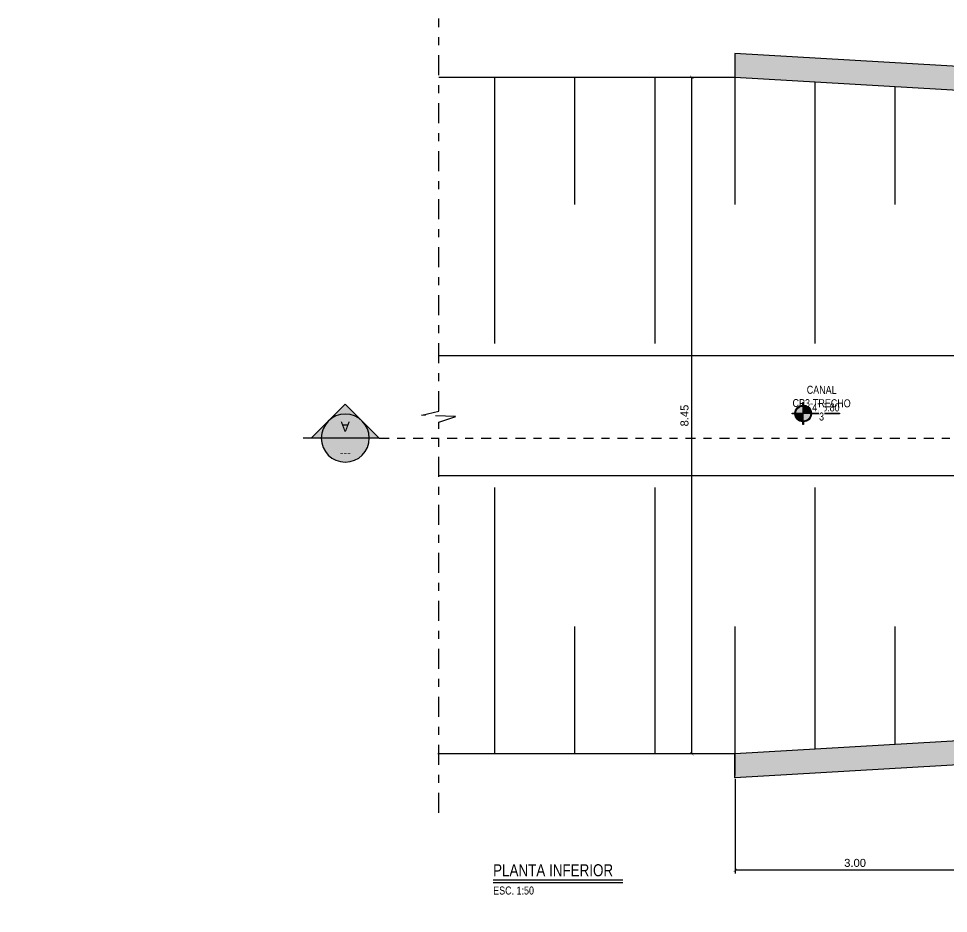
# Model space of a CAD drawing. Header units: feet. Extents: x 0 to 285190, y 0 to 9111369.
# Drawn here: x 285078.99 to 285090.6, y 9111356.64 to 9111367.82 of the extents above; entities that cross this region are included whole.
import ezdxf
from ezdxf import colors
from ezdxf.entities.mleader import LeaderData, LeaderLine
from ezdxf.enums import TextEntityAlignment as Align
from ezdxf.math import Vec2, Vec3

# ---------------------------------------------------------------- set-up
doc = ezdxf.new("R2010")
doc.units = ezdxf.units.FT
doc.header["$MEASUREMENT"] = 0
doc.linetypes.add('DASHDOT', pattern=[1, 0.5, -0.25, 0, -0.25])
doc.layers.get('0').update_dxf_attribs({"linetype": 'CONTINUOUS'})
doc.layers.get('DEFPOINTS').update_dxf_attribs({"linetype": 'CONTINUOUS'})
for name, color, linetype in [('A-NIVEIS', 1, 'CONTINUOUS'), ('A-TEXTO', 2, 'CONTINUOUS'), ('H-SA-CONTORNO', 2, 'CONTINUOUS'), ('H-SA-DIM', 1, 'CONTINUOUS'), ('H-SA-EIXOS', 1, 'DASHDOT'), ('H-SA-ESTRUTURA (CORTE)', 5, 'CONTINUOUS'), ('H-SA-HTC CONCRETO', 253, 'CONTINUOUS'), ('H-SA-HTC ENCHIMENTO', 1, 'CONTINUOUS'), ('H-SA-SIMB', 1, 'CONTINUOUS'), ('H-SA-TEXTO', 2, 'CONTINUOUS')]:
    doc.layers.add(name, color=color, linetype=linetype)
doc.styles.add('EGC_Arial_2.0mm', font='arial.ttf', dxfattribs={"width": 0.8, "height": 2})
doc.styles.add('EGC_Arial_2.5mm', font='arial.ttf', dxfattribs={"width": 0.8, "height": 2.5})
doc.styles.add('EGC_Arial_3.0mm', font='arial.ttf', dxfattribs={"width": 0.8, "height": 3})
doc.styles.get("Standard").update_dxf_attribs({"font": 'arial.ttf'})
doc.dimstyles.new('Copy of EGC_2.0mm', dxfattribs={"dimtxt": 0.1, "dimasz": 0.04, "dimexe": 0.04, "dimexo": 0.04, "dimgap": 0.04, "dimtad": 1, "dimzin": 1, "dimdsep": 46, "dimtxsty": 'Standard', "dimblk": 'ARCHTICK', "dimcen": 0, "dimclrd": 1, "dimclre": 1, "dimclrt": 2, "dimazin": 0, "dimtfac": 1, "dimtix": 1, "dimtmove": 1, "dimatfit": 3, "dimldrblk": 'NONE', "dimfxl": 0.002, "dimtolj": 1, "dimtzin": 0, "dimlwd": -1, "dimarcsym": 0})

# ---------------------------------------------------------------- blocks, each defined once
blk = doc.blocks.new('_None')
blk = doc.blocks.new('_ArchTick')
at = {"color": 0, "linetype": 'ByBlock', "const_width": 0.15}
blk.add_lwpolyline([(-0.5, -0.5), (0.5, 0.5)], dxfattribs=at)
blk = doc.blocks.new('*D1188')
at = {"layer": 'DEFPOINTS', "color": 0, "transparency": 16777216}
for p in [(285087.398, 9111367.089), (285087.939, 9111367.089), (285087.935, 9111358.639)]:
    blk.add_point(p, dxfattribs=at)
at = {"layer": 'H-SA-DIM', "color": 1, "lineweight": -2, "transparency": 16777216}
for p, q in [((285087.899, 9111367.089), (285087.358, 9111367.089)), ((285087.895, 9111358.639), (285087.358, 9111358.639))]:
    blk.add_line(p, q, dxfattribs=at)
at = {"layer": 'H-SA-DIM', "color": 1, "transparency": 16777216}
blk.add_line((285087.398, 9111358.639), (285087.398, 9111367.089), dxfattribs=at)
at = {"layer": 'H-SA-DIM', "color": 1, "transparency": 16777216, "xscale": 0.04, "yscale": 0.04, "zscale": 0.04}
for p, rotation in [((285087.398, 9111367.089), 90), ((285087.398, 9111358.639), 270)]:
    blk.add_blockref('_ArchTick', p, dxfattribs=dict(at, rotation=rotation))
at = {"layer": 'H-SA-DIM', "color": 2, "transparency": 16777216, "insert": (285087.307, 9111362.864), "char_height": 0.1, "attachment_point": 5, "rotation": 90}
blk.add_mtext('\\A1;8.45', dxfattribs=at)
blk = doc.blocks.new('*D1189')
at = {"layer": 'DEFPOINTS', "color": 0, "transparency": 16777216}
for p in [(285090.935, 9111358.814), (285087.939, 9111358.365), (285087.939, 9111357.183)]:
    blk.add_point(p, dxfattribs=at)
at = {"layer": 'H-SA-DIM', "color": 1, "lineweight": -2, "transparency": 16777216}
for p, q in [((285090.935, 9111358.774), (285090.935, 9111357.143)), ((285087.939, 9111358.325), (285087.939, 9111357.143))]:
    blk.add_line(p, q, dxfattribs=at)
at = {"layer": 'H-SA-DIM', "color": 1, "transparency": 16777216}
blk.add_line((285090.935, 9111357.183), (285087.939, 9111357.183), dxfattribs=at)
at = {"layer": 'H-SA-DIM', "color": 1, "transparency": 16777216, "xscale": 0.04, "yscale": 0.04, "zscale": 0.04, "rotation": 180}
blk.add_blockref('_ArchTick', (285087.939, 9111357.183), dxfattribs=at)
at = {"layer": 'H-SA-DIM', "color": 1, "transparency": 16777216, "xscale": 0.04, "yscale": 0.04, "zscale": 0.04}
blk.add_blockref('_ArchTick', (285090.935, 9111357.183), dxfattribs=at)
at = {"layer": 'H-SA-DIM', "color": 2, "transparency": 16777216, "insert": (285089.437, 9111357.274), "char_height": 0.1, "attachment_point": 5}
blk.add_mtext('\\A1;3.00', dxfattribs=at)
blk = doc.blocks.new('*U504')
at = {"color": 5}
blk.add_line((5, -9.04), (37.45, -9.04), dxfattribs=at)
blk.add_line((5, -9.71), (37.45, -9.71))
at = {"style": 'EGC_Arial_3.0mm', "width": 0.8}
blk.add_attdef('TITULO', text='', height=3, dxfattribs=at).set_placement((5, -9.04), align=Align.BOTTOM_LEFT)
at = {"style": 'EGC_Arial_2.0mm', "width": 0.8}
blk.add_attdef('ESCALA', text='', height=2, dxfattribs=at).set_placement((5.03, -10.71), align=Align.TOP_LEFT)
blk = doc.blocks.new('*U1275')
at = {"true_color": 0xffffff}
h = blk.add_hatch(color=7, dxfattribs=at)
h.dxf.hatch_style = 1
edge = h.paths.add_edge_path()
edge.add_arc((0, 0), 2.07, 92.7623, 177.2377, ccw=False)
edge.add_line((-0.1, 2.07), (-0.1, 2.75))
edge.add_line((-0.1, 2.75), (0.1, 2.75))
edge.add_line((0.1, 2.75), (0.1, 2.07))
edge.add_arc((0, 0), 2.07, 2.7623, 87.2377, ccw=False)
edge.add_line((2.07, 0.1), (9.09, 0.1))
edge.add_line((9.09, 0.1), (9.09, -0.1))
edge.add_line((9.09, -0.1), (2.07, -0.1))
edge.add_arc((0, 0), 2.07, 272.7623, 357.2377, ccw=False)
edge.add_line((0.1, -2.07), (0.1, -2.75))
edge.add_line((0.1, -2.75), (-0.1, -2.75))
edge.add_line((-0.1, -2.75), (-0.1, -2.07))
edge.add_arc((0, 0), 2.07, 182.7623, 267.2377, ccw=False)
edge.add_line((-2.07, -0.1), (-2.75, -0.1))
edge.add_line((-2.75, -0.1), (-2.75, 0.1))
edge.add_line((-2.75, 0.1), (-2.07, 0.1))
for p, q in [((0, -2.75), (0, 2.75)), ((9.09, 0), (-2.75, 0))]:
    blk.add_line(p, q)
at = {"color": 7, "true_color": 0xffffff}
blk.add_lwpolyline([(-2.07, 0.1, -0.386246), (-0.1, 2.07), (-0.1, 2.75), (0.1, 2.75), (0.1, 2.07, -0.386246), (2.07, 0.1), (9.09, 0.1), (9.09, -0.1), (2.07, -0.1, -0.386246), (0.1, -2.07), (0.1, -2.75), (-0.1, -2.75), (-0.1, -2.07, -0.386246), (-2.07, -0.1), (-2.75, -0.1), (-2.75, 0.1)], format="xyb", close=True, dxfattribs=at)
blk.add_circle((0, 0), 1.87)
for points in [[(-1.79, -0.57), (0, 0), (-1.8, -0.54), (-1.88, 0)], [(-1.53, -1.08), (-1.57, 0), (-1.79, -0.57), (0, 0)], [(-1.1, -1.52), (-1.1, 0), (-1.53, -1.08), (-1.57, 0)], [(-0.58, -1.78), (-0.59, 0), (-1.1, -1.52), (-1.1, 0)], [(0, -1.88), (0, 0), (-0.58, -1.78), (-0.59, 0)], [(0, 1.87), (0, 0), (0.58, 1.78), (0.59, 0)], [(1.53, 1.08), (1.57, 0), (1.79, 0.57), (0, 0)], [(1.79, 0.57), (0, 0), (1.8, 0.54), (1.87, 0)], [(0.58, 1.78), (0.59, 0), (1.1, 1.52), (1.1, 0)], [(1.1, 1.52), (1.1, 0), (1.53, 1.08), (1.57, 0)]]:
    blk.add_solid(points)
at = {"layer": 'A-TEXTO', "color": 2, "style": 'EGC_Arial_2.0mm', "width": 0.8}
blk.add_attdef('000.00', text='', height=2, dxfattribs=at).set_placement((9.09, 0.53), align=Align.RIGHT)
blk = doc.blocks.new('*U6')
at = {"true_color": 0x737373}
h = blk.add_hatch(color=8, dxfattribs=at)
h.dxf.hatch_style = 1
h.paths.add_polyline_path([(-4.24, 4.24), (-8.49, 0), (-6, 0, -0.198912)])
h.paths.add_polyline_path([(0, 8.49), (-4.24, 4.24, -0.414214), (4.24, 4.24)])
h.paths.add_polyline_path([(4.24, 4.24, -0.198912), (6, 0), (8.49, 0)])
h = blk.add_hatch(color=8, dxfattribs=at)
h.dxf.hatch_style = 1
h.paths.add_polyline_path([(-4.24, 4.24), (-8.49, 0), (-6, 0, -0.198912)])
h.paths.add_polyline_path([(-15.49, 0.03), (15.49, 0.03), (15.49, 5.65), (-15.49, 5.65)], flags=9)
at = {"true_color": 0xffffff}
h = blk.add_hatch(color=7, dxfattribs=at)
h.dxf.hatch_style = 1
edge = h.paths.add_edge_path()
edge.add_arc((0, 0), 6, 0, 360)
for p, q in [((0, 8.49), (-8.49, 0)), ((0, 8.49), (8.49, 0)), ((-6, 0), (6, 0)), ((-8.49, 0), (-6, 0)), ((6, 0), (10.55, 0))]:
    blk.add_line(p, q)
blk.add_circle((0, 0), 6)
for tag, height, style, p in [('IDENTIFIER', 2.5, 'EGC_Arial_2.5mm', (0, 2.87)), ('DRG_REF', 2, 'EGC_Arial_2.0mm', (0, -2.29))]:
    blk.add_attdef(tag, text='', height=height, dxfattribs=dict(style=style)).set_placement(p, align=Align.MIDDLE_CENTER)

msp = doc.modelspace()

# ---------------------------------------------------------------- hatches: boundary and pattern name
at = {"layer": 'H-SA-HTC CONCRETO'}
h = msp.add_hatch(color=256, dxfattribs=at)
h.dxf.hatch_style = 1
h.paths.add_polyline_path([(285099.728, 9111366.614), (285098.302, 9111366.614), (285098.002, 9111366.914), (285090.935, 9111366.914), (285087.935, 9111367.089), (285087.935, 9111367.389), (285090.935, 9111367.214), (285099.728, 9111367.214)])
h.paths.add_polyline_path([(285099.728, 9111358.514), (285090.935, 9111358.514), (285087.935, 9111358.339), (285087.935, 9111358.639), (285090.935, 9111358.814), (285097.952, 9111358.814), (285099.728, 9111359.164)])

# ---------------------------------------------------------------- linework, layer by layer
at = {"layer": 'H-SA-CONTORNO', "ltscale": 0.75}
for p, q in [((285084.237, 9111363.614), (285090.935, 9111363.614)), ((285084.237, 9111362.114), (285090.935, 9111362.114))]:
    msp.add_line(p, q, dxfattribs=at)
at = {"layer": 'H-SA-EIXOS', "ltscale": 0.5}
for p, q in [((285084.237, 9111362.918), (285084.237, 9111367.823)), ((285084.447, 9111362.852), (285084.024, 9111362.867)), ((285084.027, 9111362.867), (285084.237, 9111362.918)), ((285084.237, 9111362.782), (285084.451, 9111362.852)), ((285084.237, 9111357.899), (285084.237, 9111362.782))]:
    msp.add_line(p, q, dxfattribs=at)
at = {"layer": 'H-SA-EIXOS', "ltscale": 0.25}
msp.add_lwpolyline([(285083.494, 9111362.582), (285097.41, 9111362.582), (285097.41, 9111360.164), (285115.094, 9111360.164)], dxfattribs=at)
at = {"layer": 'H-SA-ESTRUTURA (CORTE)'}
for p, q in [((285087.935, 9111367.389), (285087.935, 9111367.089)), ((285090.935, 9111367.214), (285087.935, 9111367.389)), ((285090.935, 9111366.914), (285087.935, 9111367.089))]:
    msp.add_line(p, q, dxfattribs=at)
at = {"layer": 'H-SA-HTC ENCHIMENTO'}
for p, q in [((285087.939, 9111365.499), (285087.939, 9111367.364)), ((285087.935, 9111367.089), (285084.237, 9111367.089)), ((285084.939, 9111363.764), (285084.939, 9111367.089)), ((285085.939, 9111365.499), (285085.939, 9111367.089)), ((285086.939, 9111363.764), (285086.939, 9111367.089)), ((285088.939, 9111363.764), (285088.939, 9111367.031)), ((285089.939, 9111365.499), (285089.939, 9111366.972)), ((285084.939, 9111358.639), (285084.939, 9111361.964)), ((285086.939, 9111358.639), (285086.939, 9111361.964)), ((285088.939, 9111358.698), (285088.939, 9111361.964)), ((285085.939, 9111358.639), (285085.939, 9111360.229)), ((285087.939, 9111358.365), (285087.939, 9111360.229)), ((285089.939, 9111358.756), (285089.939, 9111360.229))]:
    msp.add_line(p, q, dxfattribs=at)

# ---------------------------------------------------------------- next in the draw order: leaders
at = {"layer": 'H-SA-TEXTO'}
ml = msp.add_multileader_mtext('Standard', dxfattribs=at)
ml.set_content('CANAL DE TRANSIÇÃO', color=2, style='EGC_Arial_2.0mm')
ml.set_leader_properties(color=1, linetype='ByLayer', lineweight=-1)
ml.set_arrow_properties(name='NONE')
ml.build(insert=Vec2(0, 0))
ml.multileader.update_dxf_attribs({"text_left_attachment_type": 2, "text_right_attachment_type": 2, "dogleg_length": 1.982, "arrow_head_size": 0.075, "scale": 0.05})
ctx = ml.context
ctx.base_point, ctx.scale, ctx.char_height, ctx.arrow_head_size, ctx.landing_gap_size, ctx.plane_origin, ctx.plane_x_axis, ctx.plane_y_axis = Vec3(285095.442, 9111363.101), 0.05, 0.1, 0.075, 0.05, Vec3(285476.025, 9111300.524), Vec3(0.999987, -0.005007), Vec3(0.005007, 0.999987)
ctx.left_attachment, ctx.right_attachment, ctx.text_align_type = 2, 2, 1
notes = []
notes.append((ctx, [(0, (0, 0, 0), (0, 0), (1, 0), 1, [])]))
ctx.mtext.insert, ctx.mtext.text_direction, ctx.mtext.rotation, ctx.mtext.width, ctx.mtext.defined_height, ctx.mtext.alignment, ctx.mtext.flow_direction = Vec3(285096.108, 9111363.173), Vec3(0.999987, -0.005007), 6.278178, 3.390088210153408e-11, 1.047, 2, 5
ctx.mtext.has_bg_fill, ctx.mtext.bg_color, ctx.mtext.bg_scale_factor, ctx.mtext.bg_transparency, ctx.mtext.use_window_bg_color = 1, -1073741824, 1, 0, 1
for ctx, leaders in notes:
    for number, flags, end, landing, length, lines in leaders:
        leader = LeaderData()
        leader.index, (leader.has_last_leader_line, leader.has_dogleg_vector, leader.attachment_direction) = number, flags
        leader.last_leader_point, leader.dogleg_vector, leader.dogleg_length = Vec3(end), Vec3(landing), length
        for number, points, colour, breaks in lines:
            line = LeaderLine()
            line.index, line.vertices, line.color, line.breaks = number, Vec3.list(points), colors.encode_raw_color(colour), breaks
            leader.lines.append(line)
        ctx.leaders.append(leader)

# ---------------------------------------------------------------- next in the draw order: linework, layer by layer
at = {"layer": 'H-SA-ESTRUTURA (CORTE)'}
for p, q in [((285090.935, 9111358.814), (285087.935, 9111358.639)), ((285087.935, 9111358.339), (285087.935, 9111358.639)), ((285090.935, 9111358.514), (285087.935, 9111358.339))]:
    msp.add_line(p, q, dxfattribs=at)
at = {"layer": 'H-SA-HTC ENCHIMENTO'}
msp.add_line((285087.935, 9111358.639), (285084.227, 9111358.639), dxfattribs=at)

# ---------------------------------------------------------------- next in the draw order: block references
at = {"layer": 'A-NIVEIS', "xscale": 0.05, "yscale": 0.05, "zscale": 0.05}
msp.add_blockref('*U1275', (285088.789, 9111362.889), dxfattribs=at).add_auto_attribs({'000.00': '475.80'})
at = {"layer": 'H-SA-TEXTO', "xscale": 0.05, "yscale": 0.05, "zscale": 0.05}
msp.add_blockref('*U504', (285084.666, 9111357.515), dxfattribs=at).add_auto_attribs({'TITULO': 'PLANTA INFERIOR', 'ESCALA': 'ESC. 1:50'})

# ---------------------------------------------------------------- next in the draw order: dimensions: what is measured, and where the dimension line sits
at = {"layer": 'H-SA-DIM'}
dim = msp.add_linear_dim(base=(285087.398, 9111367.089), p1=(285087.935, 9111358.639), p2=(285087.939, 9111367.089), angle=270, dimstyle='Copy of EGC_2.0mm', dxfattribs=at)
dim.commit()
dim.dimension.update_dxf_attribs({"geometry": '*D1188', "text_midpoint": (285087.307, 9111362.864)})
dim = msp.add_linear_dim(base=(285087.939, 9111357.183), p1=(285090.935, 9111358.814), p2=(285087.939, 9111358.365), dimstyle='Copy of EGC_2.0mm', override={"dimtad": 3}, dxfattribs=at)
dim.commit()
dim.dimension.update_dxf_attribs({"geometry": '*D1189', "text_midpoint": (285089.437, 9111357.274)})

# ---------------------------------------------------------------- next in the draw order: leaders
at = {"layer": 'H-SA-TEXTO'}
ml = msp.add_multileader_mtext('Standard', dxfattribs=at)
ml.set_content('CANAL CP3-TRECHO 3', color=2, style='EGC_Arial_2.0mm')
ml.set_leader_properties(color=1, linetype='ByLayer', lineweight=-1)
ml.set_arrow_properties(name='NONE')
ml.build(insert=Vec2(0, 0))
ml.multileader.update_dxf_attribs({"text_left_attachment_type": 2, "text_right_attachment_type": 2, "dogleg_length": 1.982, "arrow_head_size": 0.075, "scale": 0.05})
ctx = ml.context
ctx.base_point, ctx.scale, ctx.char_height, ctx.arrow_head_size, ctx.landing_gap_size, ctx.plane_origin, ctx.plane_x_axis, ctx.plane_y_axis = Vec3(285088.363, 9111363.186), 0.05, 0.1, 0.075, 0.05, Vec3(285467.393, 9111301.064), Vec3(0.999987, -0.005007), Vec3(0.005007, 0.999987)
ctx.left_attachment, ctx.right_attachment, ctx.text_align_type = 2, 2, 1
notes = []
notes.append((ctx, [(0, (0, 0, 0), (0, 0), (1, 0), 1, [])]))
ctx.mtext.insert, ctx.mtext.text_direction, ctx.mtext.rotation, ctx.mtext.width, ctx.mtext.defined_height, ctx.mtext.alignment, ctx.mtext.flow_direction = Vec3(285089.02, 9111363.235), Vec3(0.999987, -0.005007), 6.278178, 1.32312, 0.2, 2, 5
ctx.mtext.has_bg_fill, ctx.mtext.bg_color, ctx.mtext.bg_scale_factor, ctx.mtext.bg_transparency, ctx.mtext.use_window_bg_color = 1, -1073741824, 1, 0, 1
for ctx, leaders in notes:
    for number, flags, end, landing, length, lines in leaders:
        leader = LeaderData()
        leader.index, (leader.has_last_leader_line, leader.has_dogleg_vector, leader.attachment_direction) = number, flags
        leader.last_leader_point, leader.dogleg_vector, leader.dogleg_length = Vec3(end), Vec3(landing), length
        for number, points, colour, breaks in lines:
            line = LeaderLine()
            line.index, line.vertices, line.color, line.breaks = number, Vec3.list(points), colors.encode_raw_color(colour), breaks
            leader.lines.append(line)
        ctx.leaders.append(leader)

# ---------------------------------------------------------------- next in the draw order: block references
at = {"layer": 'H-SA-SIMB'}
ref = msp.add_blockref('*U6', (285083.07, 9111362.582), dxfattribs=dict(at, xscale=-0.05, yscale=0.05, zscale=0.05))
ref.add_attrib('DRG_REF', '---', dxfattribs={"layer": '0', "height": 0.1, "rotation": 180, "style": 'EGC_Arial_2.0mm'}).set_placement((285083.07, 9111362.38), align=Align.MIDDLE_CENTER)
ref.add_attrib('IDENTIFIER', 'A', dxfattribs={"layer": '0', "height": 0.125, "rotation": 180, "style": 'EGC_Arial_2.5mm'}).set_placement((285083.07, 9111362.726), align=Align.MIDDLE_CENTER)

# ---------------------------------------------------------------- next in the draw order: leaders
at = {"layer": 'H-SA-TEXTO'}
ml = msp.add_multileader_mtext('Standard', dxfattribs=at)
ml.set_content('CANAL CS-27', color=2, style='EGC_Arial_2.0mm')
ml.set_leader_properties(color=1, linetype='ByLayer', lineweight=-1)
ml.set_arrow_properties(name='NONE')
ml.build(insert=Vec2(0, 0))
ml.multileader.update_dxf_attribs({"text_left_attachment_type": 2, "text_right_attachment_type": 2, "dogleg_length": 1.982, "arrow_head_size": 0.075, "scale": 0.05})
ctx = ml.context
ctx.base_point, ctx.scale, ctx.char_height, ctx.arrow_head_size, ctx.landing_gap_size, ctx.plane_origin, ctx.plane_x_axis, ctx.plane_y_axis = Vec3(285176.432, 9111365.055, 1588.05), 0.05, 0.1, 0.075, 0.05, Vec3(285113.889, 9111744.917, 1588.05), Vec3(-0.005007, 0.999987), Vec3(-0.999987, -0.005007)
ctx.left_attachment, ctx.right_attachment, ctx.text_align_type = 2, 2, 1
notes = []
notes.append((ctx, [(0, (0, 0, 0), (0, 0), (1, 0), 1, [])]))
ctx.mtext.insert, ctx.mtext.text_direction, ctx.mtext.rotation, ctx.mtext.width, ctx.mtext.defined_height, ctx.mtext.alignment, ctx.mtext.flow_direction = Vec3(285176.378, 9111365.459, 1588.05), Vec3(-0.005007, 0.999987), 1.575804, 1.31887, 1.047, 2, 5
ctx.mtext.has_bg_fill, ctx.mtext.bg_color, ctx.mtext.bg_scale_factor, ctx.mtext.bg_transparency, ctx.mtext.use_window_bg_color = 1, -1073741824, 1, 0, 1
for ctx, leaders in notes:
    for number, flags, end, landing, length, lines in leaders:
        leader = LeaderData()
        leader.index, (leader.has_last_leader_line, leader.has_dogleg_vector, leader.attachment_direction) = number, flags
        leader.last_leader_point, leader.dogleg_vector, leader.dogleg_length = Vec3(end), Vec3(landing), length
        for number, points, colour, breaks in lines:
            line = LeaderLine()
            line.index, line.vertices, line.color, line.breaks = number, Vec3.list(points), colors.encode_raw_color(colour), breaks
            leader.lines.append(line)
        ctx.leaders.append(leader)

# ---------------------------------------------------------------- next in the draw order: leaders
ml = msp.add_multileader_mtext('Standard', dxfattribs=at)
ml.set_content('CÂMARA DE DESCARGA', color=2, style='EGC_Arial_2.0mm')
ml.set_leader_properties(color=1, linetype='ByLayer', lineweight=-1)
ml.set_arrow_properties(name='NONE')
ml.build(insert=Vec2(0, 0))
ml.multileader.update_dxf_attribs({"text_left_attachment_type": 2, "text_right_attachment_type": 2, "dogleg_length": 1.982, "arrow_head_size": 0.075, "scale": 0.05})
ctx = ml.context
ctx.base_point, ctx.scale, ctx.char_height, ctx.arrow_head_size, ctx.landing_gap_size, ctx.plane_origin, ctx.plane_x_axis, ctx.plane_y_axis = Vec3(285175.957, 9111362.367, 1588.05), 0.05, 0.1, 0.075, 0.05, Vec3(285555.137, 9111425.77, 1588.05), Vec3(0.999987, 0.005007), Vec3(-0.005007, 0.999987)
ctx.left_attachment, ctx.right_attachment, ctx.text_align_type = 2, 2, 1
notes = []
notes.append((ctx, [(0, (0, 0, 0), (0, 0), (1, 0), 1, [])]))
ctx.mtext.insert, ctx.mtext.text_direction, ctx.mtext.rotation, ctx.mtext.width, ctx.mtext.defined_height, ctx.mtext.alignment, ctx.mtext.flow_direction = Vec3(285176.666, 9111362.434, 1588.05), Vec3(0.999987, 0.005007), 0.005007, 1.32283, 0.256, 2, 5
ctx.mtext.has_bg_fill, ctx.mtext.bg_color, ctx.mtext.bg_scale_factor, ctx.mtext.bg_transparency, ctx.mtext.use_window_bg_color = 1, -1073741824, 1, 0, 1
for ctx, leaders in notes:
    for number, flags, end, landing, length, lines in leaders:
        leader = LeaderData()
        leader.index, (leader.has_last_leader_line, leader.has_dogleg_vector, leader.attachment_direction) = number, flags
        leader.last_leader_point, leader.dogleg_vector, leader.dogleg_length = Vec3(end), Vec3(landing), length
        for number, points, colour, breaks in lines:
            line = LeaderLine()
            line.index, line.vertices, line.color, line.breaks = number, Vec3.list(points), colors.encode_raw_color(colour), breaks
            leader.lines.append(line)
        ctx.leaders.append(leader)

doc.saveas('drawing.dxf')
